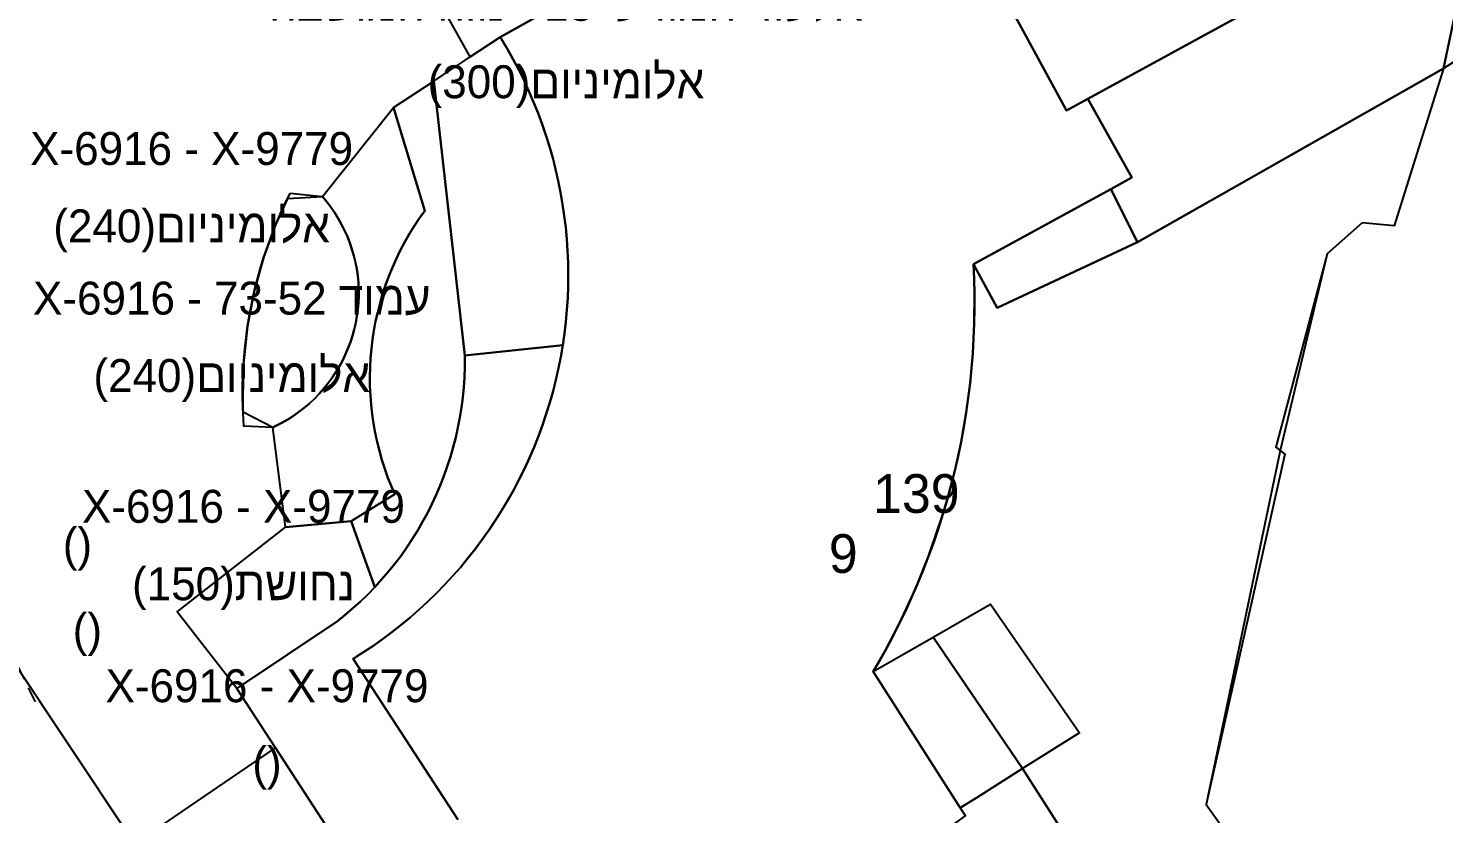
# Model space of a CAD drawing. Header units: metres. Extents: x 220080 to 220677, y 629869 to 630193.
# Drawn here: x 220306.62 to 220343.18, y 629995.17 to 630015.46 of the extents above; entities that cross this region are included whole.
import ezdxf
from ezdxf.enums import TextEntityAlignment as Align

# ---------------------------------------------------------------- set-up
doc = ezdxf.new("R2010")
doc.units = ezdxf.units.M
doc.header["$LTSCALE"] = 0.5
doc.header["$MEASUREMENT"] = 0
doc.linetypes.add('DASH15', pattern=[1.5, 1, -0.5])
for name, color, linetype in [('1602', 40, 'Continuous'), ('1603', 40, 'Continuous'), ('2201', 252, 'Continuous'), ('2202', 255, 'Continuous'), ('2203', 7, 'Continuous'), ('2205', 252, 'Continuous'), ('2206', 252, 'Continuous'), ('2408', 252, 'DASH15'), ('6911', 3, 'Continuous'), ('6912', 22, 'Continuous'), ('9100', 7, 'Continuous')]:
    doc.layers.add(name, color=color, linetype=linetype)
doc.layers.get('2206').off()
doc.styles.add('HEBTXT', font='HEBTXT')

# ---------------------------------------------------------------- blocks, each defined once
blk = doc.blocks.new('1603')
at = {"color": 0, "style": 'HEBTXT'}
blk.add_attdef('PARCEL_NUM', text='', height=2, dxfattribs=at).set_placement((0, 1), align=Align.CENTER)
at = {"color": 0, "style": 'HEBTXT', "flags": 1}
blk.add_attdef('LOT_NUM', text='', height=2, dxfattribs=at).set_placement((0, -2.5), align=Align.CENTER)
blk = doc.blocks.new('6912')
at = {"color": 0, "style": 'HEBTXT', "flags": 1}
blk.add_attdef('CODE', (-2.918, 6.399), '', height=1.7, dxfattribs=at)
at = {"color": 0, "style": 'HEBTXT'}
for tag, p in [('PATH', (0.169, 4.708)), ('HTCH', (0.169, 2.708))]:
    blk.add_attdef(tag, text='', height=1.7, dxfattribs=at).set_placement(p, align=Align.MIDDLE_CENTER)
blk = doc.blocks.new('6911')
at = {"color": 0, "style": 'HEBTXT', "flags": 1}
blk.add_attdef('CODE', (-2.918, 6.399), '', height=1.7, dxfattribs=at)
at = {"color": 0, "style": 'HEBTXT'}
for tag, p in [('PATH', (0.169, 4.708)), ('HTCH', (0.169, 2.708))]:
    blk.add_attdef(tag, text='', height=1.7, dxfattribs=at).set_placement(p, align=Align.MIDDLE_CENTER)
blk = doc.blocks.new('2206')
at = {"color": 0}
for p, q in [((0, -7.5), (0, 7.5)), ((-7.5, 0), (7.5, 0))]:
    blk.add_line(p, q, dxfattribs=at)
blk.add_circle((0, 0), 7.5, dxfattribs=at)
at = {"color": 0, "style": 'HEBTXT'}
for tag, p in [('NUM-FLOORS', (-0.933, 2.099)), ('NUM-BUSNS-CUR', (-0.905, -4.023))]:
    blk.add_attdef(tag, text='', height=2, dxfattribs=at).set_placement(p, align=Align.RIGHT)
for tag, p in [('NUM-ENTR', (0.831, 2.099)), ('NUM-APTS-CUR', (0.831, -4.023))]:
    blk.add_attdef(tag, p, '', height=2, dxfattribs=at)
blk.add_attdef('BLDG_TYPE', text='', height=2, dxfattribs=at).set_placement((0, -22.5), align=Align.CENTER)
at = {"layer": '2202', "style": 'HEBTXT'}
blk.add_attdef('BLDG_CH', text='', height=2, dxfattribs=at).set_placement((0, -25), align=Align.CENTER)
at = {"layer": '2203', "style": 'HEBTXT'}
for tag, p in [('BLDG_NUM', (0, -17.5)), ('BLDG_LETTER', (0, -20))]:
    blk.add_attdef(tag, text='', height=2, dxfattribs=at).set_placement(p, align=Align.CENTER)
at = {"layer": '9100', "style": 'HEBTXT'}
for tag, p in [('CITY_CODE', (0, -12.5)), ('STREET_CODE', (0, -15)), ('STRT_TYPE', (0, -27.5)), ('STREET_CODE_2', (0, -30)), ('BLDG_NUM_2', (0, -32.5)), ('BLDG_LETTER_2', (0, -35))]:
    blk.add_attdef(tag, text='', height=2, dxfattribs=at).set_placement(p, align=Align.CENTER)

msp = doc.modelspace()

# ---------------------------------------------------------------- linework, layer by layer
at = {"layer": '1602'}
for points in [[(220306.175, 629999.201), (220329.012, 629964.876)], [(220329.012, 629964.876), (220306.175, 629999.201)]]:
    msp.add_lwpolyline(points, dxfattribs=at)
at = {"layer": '2201', "linetype": 'Continuous'}
for points in [[(220331.108, 630028.986), (220341.118, 630034.545), (220345.692, 630036.536), (220349.112, 630035.946), (220345.814, 630016.094), (220343.169, 630014.42)], [(220343.169, 630014.42), (220341.898, 630010.354), (220341.07, 630010.43), (220340.166, 630009.63), (220338.957, 630004.551), (220337.038, 629995.412), (220339.079, 629992.558), (220338.629, 629988.619), (220335.998, 629971.769), (220335.602, 629968.592), (220337.902, 629965.669), (220337.818, 629964.114), (220333.664, 629961.495), (220331.108, 629963.275)]]:
    msp.add_lwpolyline(points, dxfattribs=at)
at = {"layer": '2201'}
msp.add_lwpolyline([(220309.862, 629994.733), (220313.005, 629996.872), (220312.011, 629998.404), (220310.465, 630000.391), (220313.263, 630002.578), (220312.935, 630005.152), (220312.173, 630005.543), (220312.182, 630006.719), (220312.29, 630007.769), (220312.462, 630008.657), (220312.704, 630009.529), (220313.014, 630010.379), (220313.322, 630011.067), (220314.222, 630011.112), (220316.052, 630013.412), (220317.097, 630014.096), (220318.038, 630014.718), (220316.569, 630017.347), (220321.582, 630020.07), (220320.194, 630023.02), (220322.038, 630023.947), (220331.108, 630028.986)], dxfattribs=at)
at = {"layer": '2205', "linetype": 'Continuous'}
for points in [[(220343.169, 630014.42), (220343.952, 630018.146), (220342.785, 630020.409), (220344.715, 630021.543), (220345.892, 630026.109), (220342.764, 630032.124), (220342.446, 630031.943), (220341.118, 630034.545), (220345.692, 630036.536), (220349.112, 630035.946), (220345.814, 630016.094)], [(220343.169, 630014.42), (220343.952, 630018.146), (220342.785, 630020.409), (220344.715, 630021.543), (220345.892, 630026.109), (220342.764, 630032.124), (220342.446, 630031.943), (220341.118, 630034.545), (220345.692, 630036.536), (220349.112, 630035.946), (220345.814, 630016.094)], [(220344.715, 630021.543), (220342.785, 630020.409), (220343.952, 630018.146), (220343.169, 630014.42), (220337.973, 630011.468), (220335.271, 630009.934), (220334.58, 630011.303), (220335.126, 630011.601), (220333.982, 630013.634), (220338.214, 630015.941), (220334.324, 630023.076), (220333.284, 630022.509), (220332.955, 630023.113), (220341.239, 630027.778)], [(220344.715, 630021.543), (220342.785, 630020.409), (220343.952, 630018.146), (220343.169, 630014.42), (220337.973, 630011.468), (220335.271, 630009.934), (220334.58, 630011.303), (220335.126, 630011.601), (220333.982, 630013.634), (220338.214, 630015.941), (220334.324, 630023.076), (220333.284, 630022.509), (220332.955, 630023.113), (220341.239, 630027.778)], [(220331.03, 630009.367), (220334.58, 630011.303), (220335.271, 630009.934), (220331.648, 630008.235)], [(220331.03, 630009.367), (220334.58, 630011.303), (220335.271, 630009.934), (220331.648, 630008.235)]]:
    msp.add_lwpolyline(points, close=True, dxfattribs=at)
for points in [[(220334.324, 630023.076), (220338.214, 630015.941), (220333.982, 630013.634), (220333.439, 630013.338), (220331.108, 630017.612)], [(220334.324, 630023.076), (220338.214, 630015.941), (220333.982, 630013.634), (220333.439, 630013.338), (220331.108, 630017.612)], [(220331.108, 630017.612), (220333.439, 630013.338), (220333.982, 630013.634)], [(220331.108, 630017.612), (220333.439, 630013.338), (220333.982, 630013.634)], [(220343.169, 630014.42), (220341.898, 630010.354), (220341.07, 630010.43), (220340.166, 630009.63), (220338.84, 630004.64), (220339.074, 630004.461), (220337.038, 629995.412), (220339.079, 629992.558), (220338.513, 629988.686), (220338.745, 629988.553), (220335.998, 629971.769), (220335.602, 629968.592), (220333.96, 629970.986), (220331.386, 629975.283), (220333.99, 629977.086), (220335.217, 629982.252), (220333.946, 629983.987), (220335.963, 629985.39), (220336.819, 629989.254), (220332.295, 629996.345), (220331.108, 629995.587)], [(220331.108, 630009.224), (220331.648, 630008.235), (220335.271, 630009.934), (220343.169, 630014.42)], [(220343.169, 630014.42), (220341.898, 630010.354), (220341.07, 630010.43), (220340.166, 630009.63), (220338.84, 630004.64), (220339.074, 630004.461), (220337.038, 629995.412), (220339.079, 629992.558), (220338.513, 629988.686), (220338.745, 629988.553), (220335.998, 629971.769), (220335.602, 629968.592), (220333.96, 629970.986), (220331.386, 629975.283), (220333.99, 629977.086), (220335.217, 629982.252), (220333.946, 629983.987), (220335.963, 629985.39), (220336.819, 629989.254), (220332.295, 629996.345), (220331.108, 629995.587)], [(220331.108, 630009.224), (220331.648, 630008.235), (220335.271, 630009.934), (220343.169, 630014.42)], [(220333.982, 630013.634), (220335.126, 630011.601), (220334.58, 630011.303), (220331.108, 630009.41)], [(220333.982, 630013.634), (220335.126, 630011.601), (220334.58, 630011.303), (220331.108, 630009.41)], [(220331.108, 630000.378), (220331.475, 630000.588), (220333.774, 629997.261), (220332.295, 629996.345), (220331.108, 629998.091)], [(220331.108, 630000.378), (220331.475, 630000.588), (220333.774, 629997.261), (220332.295, 629996.345), (220331.108, 629998.091)], [(220331.108, 629998.091), (220332.295, 629996.345), (220331.108, 629995.587)], [(220331.108, 629998.091), (220332.295, 629996.345), (220331.108, 629995.587)], [(220331.108, 629995.587), (220332.295, 629996.345), (220333.56, 629994.363)], [(220331.108, 629995.587), (220332.295, 629996.345), (220333.56, 629994.363)]]:
    msp.add_lwpolyline(points, dxfattribs=at)
at = {"layer": '2205'}
for points in [[(220322.866, 630017.501), (220318.811, 630015.228), (220318.038, 630014.718), (220316.569, 630017.347), (220321.582, 630020.07)], [(220322.866, 630017.501), (220318.811, 630015.228), (220318.038, 630014.718), (220316.569, 630017.347), (220321.582, 630020.07)], [(220320.426, 630007.276), (220317.898, 630007.004), (220317.097, 630014.096), (220318.038, 630014.718), (220318.811, 630015.228), (220318.841, 630015.18), (220318.997, 630014.918), (220319.147, 630014.653), (220319.289, 630014.383), (220319.425, 630014.11), (220319.553, 630013.833), (220319.674, 630013.554), (220319.787, 630013.271), (220319.894, 630012.985), (220319.992, 630012.696), (220320.083, 630012.405), (220320.166, 630012.112), (220320.242, 630011.817), (220320.31, 630011.519), (220320.37, 630011.22), (220320.422, 630010.92), (220320.466, 630010.618), (220320.502, 630010.316), (220320.531, 630010.012), (220320.551, 630009.708), (220320.564, 630009.403), (220320.568, 630009.099), (220320.564, 630008.794), (220320.553, 630008.489), (220320.533, 630008.185), (220320.505, 630007.881), (220320.47, 630007.578)], [(220320.426, 630007.276), (220317.898, 630007.004), (220317.097, 630014.096), (220318.038, 630014.718), (220318.811, 630015.228), (220318.841, 630015.18), (220318.997, 630014.918), (220319.147, 630014.653), (220319.289, 630014.383), (220319.425, 630014.11), (220319.553, 630013.833), (220319.674, 630013.554), (220319.787, 630013.271), (220319.894, 630012.985), (220319.992, 630012.696), (220320.083, 630012.405), (220320.166, 630012.112), (220320.242, 630011.817), (220320.31, 630011.519), (220320.37, 630011.22), (220320.422, 630010.92), (220320.466, 630010.618), (220320.502, 630010.316), (220320.531, 630010.012), (220320.551, 630009.708), (220320.564, 630009.403), (220320.568, 630009.099), (220320.564, 630008.794), (220320.553, 630008.489), (220320.533, 630008.185), (220320.505, 630007.881), (220320.47, 630007.578)], [(220316.861, 630010.744), (220316.052, 630013.412), (220317.097, 630014.096), (220317.898, 630007.004), (220317.898, 630006.966), (220317.896, 630006.704), (220317.887, 630006.443), (220317.869, 630006.182), (220317.844, 630005.922), (220317.81, 630005.663), (220317.769, 630005.404), (220317.719, 630005.148), (220317.662, 630004.893), (220317.597, 630004.639), (220317.525, 630004.388), (220317.444, 630004.139), (220317.356, 630003.893), (220317.261, 630003.649), (220317.158, 630003.409), (220317.048, 630003.172), (220316.931, 630002.938), (220316.807, 630002.708), (220316.675, 630002.482), (220316.537, 630002.26), (220316.392, 630002.042), (220316.241, 630001.829), (220316.083, 630001.621), (220315.918, 630001.417), (220315.748, 630001.219), (220315.571, 630001.026), (220314.958, 630002.73), (220316.087, 630003.424), (220315.999, 630003.626), (220315.911, 630003.851), (220315.829, 630004.079), (220315.756, 630004.309), (220315.69, 630004.542), (220315.631, 630004.776), (220315.581, 630005.013), (220315.538, 630005.251), (220315.503, 630005.49), (220315.476, 630005.73), (220315.458, 630005.971), (220315.447, 630006.213), (220315.444, 630006.454), (220315.449, 630006.696), (220315.462, 630006.938), (220315.483, 630007.178), (220315.512, 630007.418), (220315.549, 630007.657), (220315.594, 630007.895), (220315.647, 630008.131), (220315.707, 630008.365), (220315.775, 630008.597), (220315.851, 630008.826), (220315.934, 630009.053), (220316.025, 630009.277), (220316.123, 630009.498), (220316.229, 630009.716), (220316.341, 630009.929), (220316.461, 630010.139), (220316.588, 630010.345), (220316.721, 630010.547)], [(220316.861, 630010.744), (220316.052, 630013.412), (220317.097, 630014.096), (220317.898, 630007.004), (220317.898, 630006.966), (220317.896, 630006.704), (220317.887, 630006.443), (220317.869, 630006.182), (220317.844, 630005.922), (220317.81, 630005.663), (220317.769, 630005.404), (220317.719, 630005.148), (220317.662, 630004.893), (220317.597, 630004.639), (220317.525, 630004.388), (220317.444, 630004.139), (220317.356, 630003.893), (220317.261, 630003.649), (220317.158, 630003.409), (220317.048, 630003.172), (220316.931, 630002.938), (220316.807, 630002.708), (220316.675, 630002.482), (220316.537, 630002.26), (220316.392, 630002.042), (220316.241, 630001.829), (220316.083, 630001.621), (220315.918, 630001.417), (220315.748, 630001.219), (220315.571, 630001.026), (220314.958, 630002.73), (220316.087, 630003.424), (220315.999, 630003.626), (220315.911, 630003.851), (220315.829, 630004.079), (220315.756, 630004.309), (220315.69, 630004.542), (220315.631, 630004.776), (220315.581, 630005.013), (220315.538, 630005.251), (220315.503, 630005.49), (220315.476, 630005.73), (220315.458, 630005.971), (220315.447, 630006.213), (220315.444, 630006.454), (220315.449, 630006.696), (220315.462, 630006.938), (220315.483, 630007.178), (220315.512, 630007.418), (220315.549, 630007.657), (220315.594, 630007.895), (220315.647, 630008.131), (220315.707, 630008.365), (220315.775, 630008.597), (220315.851, 630008.826), (220315.934, 630009.053), (220316.025, 630009.277), (220316.123, 630009.498), (220316.229, 630009.716), (220316.341, 630009.929), (220316.461, 630010.139), (220316.588, 630010.345), (220316.721, 630010.547)], [(220314.222, 630011.112), (220316.052, 630013.412), (220316.861, 630010.744), (220316.721, 630010.547), (220316.588, 630010.345), (220316.461, 630010.139), (220316.341, 630009.929), (220316.229, 630009.716), (220316.123, 630009.498), (220316.025, 630009.277), (220315.934, 630009.053), (220315.851, 630008.826), (220315.775, 630008.597), (220315.707, 630008.365), (220315.647, 630008.131), (220315.594, 630007.895), (220315.549, 630007.657), (220315.512, 630007.418), (220315.483, 630007.178), (220315.462, 630006.938), (220315.449, 630006.696), (220315.444, 630006.454), (220315.447, 630006.213), (220315.458, 630005.971), (220315.476, 630005.73), (220315.503, 630005.49), (220315.538, 630005.251), (220315.581, 630005.013), (220315.631, 630004.776), (220315.69, 630004.542), (220315.756, 630004.309), (220315.829, 630004.079), (220315.911, 630003.851), (220315.999, 630003.626), (220316.087, 630003.424), (220314.958, 630002.73), (220313.263, 630002.578), (220312.935, 630005.152), (220313.017, 630005.19), (220313.172, 630005.27), (220313.323, 630005.357), (220313.47, 630005.451), (220313.613, 630005.551), (220313.751, 630005.658), (220313.884, 630005.771), (220314.011, 630005.89), (220314.133, 630006.015), (220314.249, 630006.146), (220314.359, 630006.281), (220314.463, 630006.421), (220314.56, 630006.566), (220314.651, 630006.716), (220314.734, 630006.869), (220314.81, 630007.026), (220314.879, 630007.186), (220314.941, 630007.349), (220314.995, 630007.515), (220315.042, 630007.683), (220315.081, 630007.854), (220315.111, 630008.025), (220315.134, 630008.198), (220315.149, 630008.372), (220315.156, 630008.546), (220315.156, 630008.721), (220315.147, 630008.895), (220315.13, 630009.069), (220315.105, 630009.242), (220315.072, 630009.413), (220315.031, 630009.583), (220314.983, 630009.751), (220314.927, 630009.916), (220314.864, 630010.079), (220314.793, 630010.238), (220314.715, 630010.394), (220314.63, 630010.546), (220314.538, 630010.695), (220314.439, 630010.839), (220314.334, 630010.978)], [(220314.222, 630011.112), (220316.052, 630013.412), (220316.861, 630010.744), (220316.721, 630010.547), (220316.588, 630010.345), (220316.461, 630010.139), (220316.341, 630009.929), (220316.229, 630009.716), (220316.123, 630009.498), (220316.025, 630009.277), (220315.934, 630009.053), (220315.851, 630008.826), (220315.775, 630008.597), (220315.707, 630008.365), (220315.647, 630008.131), (220315.594, 630007.895), (220315.549, 630007.657), (220315.512, 630007.418), (220315.483, 630007.178), (220315.462, 630006.938), (220315.449, 630006.696), (220315.444, 630006.454), (220315.447, 630006.213), (220315.458, 630005.971), (220315.476, 630005.73), (220315.503, 630005.49), (220315.538, 630005.251), (220315.581, 630005.013), (220315.631, 630004.776), (220315.69, 630004.542), (220315.756, 630004.309), (220315.829, 630004.079), (220315.911, 630003.851), (220315.999, 630003.626), (220316.087, 630003.424), (220314.958, 630002.73), (220313.263, 630002.578), (220312.935, 630005.152), (220313.017, 630005.19), (220313.172, 630005.27), (220313.323, 630005.357), (220313.47, 630005.451), (220313.613, 630005.551), (220313.751, 630005.658), (220313.884, 630005.771), (220314.011, 630005.89), (220314.133, 630006.015), (220314.249, 630006.146), (220314.359, 630006.281), (220314.463, 630006.421), (220314.56, 630006.566), (220314.651, 630006.716), (220314.734, 630006.869), (220314.81, 630007.026), (220314.879, 630007.186), (220314.941, 630007.349), (220314.995, 630007.515), (220315.042, 630007.683), (220315.081, 630007.854), (220315.111, 630008.025), (220315.134, 630008.198), (220315.149, 630008.372), (220315.156, 630008.546), (220315.156, 630008.721), (220315.147, 630008.895), (220315.13, 630009.069), (220315.105, 630009.242), (220315.072, 630009.413), (220315.031, 630009.583), (220314.983, 630009.751), (220314.927, 630009.916), (220314.864, 630010.079), (220314.793, 630010.238), (220314.715, 630010.394), (220314.63, 630010.546), (220314.538, 630010.695), (220314.439, 630010.839), (220314.334, 630010.978)], [(220313.389, 630011.202), (220314.222, 630011.112), (220314.334, 630010.978), (220314.439, 630010.839), (220314.538, 630010.695), (220314.63, 630010.546), (220314.715, 630010.394), (220314.793, 630010.238), (220314.864, 630010.079), (220314.927, 630009.916), (220314.983, 630009.751), (220315.031, 630009.583), (220315.072, 630009.413), (220315.105, 630009.242), (220315.13, 630009.069), (220315.147, 630008.895), (220315.156, 630008.721), (220315.156, 630008.546), (220315.149, 630008.372), (220315.134, 630008.198), (220315.111, 630008.025), (220315.081, 630007.854), (220315.042, 630007.683), (220314.995, 630007.515), (220314.941, 630007.349), (220314.879, 630007.186), (220314.81, 630007.026), (220314.734, 630006.869), (220314.651, 630006.716), (220314.56, 630006.566), (220314.463, 630006.421), (220314.359, 630006.281), (220314.249, 630006.146), (220314.133, 630006.015), (220314.011, 630005.89), (220313.884, 630005.771), (220313.751, 630005.658), (220313.613, 630005.551), (220313.47, 630005.451), (220313.323, 630005.357), (220313.172, 630005.27), (220313.017, 630005.19), (220312.935, 630005.152), (220312.191, 630005.179), (220312.178, 630005.363), (220312.164, 630005.664), (220312.158, 630005.966), (220312.159, 630006.268), (220312.169, 630006.569), (220312.187, 630006.87), (220312.212, 630007.171), (220312.246, 630007.471), (220312.287, 630007.769), (220312.337, 630008.067), (220312.394, 630008.363), (220312.459, 630008.658), (220312.532, 630008.951), (220312.613, 630009.241), (220312.701, 630009.53), (220312.797, 630009.816), (220312.901, 630010.099), (220313.012, 630010.38), (220313.13, 630010.657), (220313.256, 630010.931)], [(220313.389, 630011.202), (220314.222, 630011.112), (220314.334, 630010.978), (220314.439, 630010.839), (220314.538, 630010.695), (220314.63, 630010.546), (220314.715, 630010.394), (220314.793, 630010.238), (220314.864, 630010.079), (220314.927, 630009.916), (220314.983, 630009.751), (220315.031, 630009.583), (220315.072, 630009.413), (220315.105, 630009.242), (220315.13, 630009.069), (220315.147, 630008.895), (220315.156, 630008.721), (220315.156, 630008.546), (220315.149, 630008.372), (220315.134, 630008.198), (220315.111, 630008.025), (220315.081, 630007.854), (220315.042, 630007.683), (220314.995, 630007.515), (220314.941, 630007.349), (220314.879, 630007.186), (220314.81, 630007.026), (220314.734, 630006.869), (220314.651, 630006.716), (220314.56, 630006.566), (220314.463, 630006.421), (220314.359, 630006.281), (220314.249, 630006.146), (220314.133, 630006.015), (220314.011, 630005.89), (220313.884, 630005.771), (220313.751, 630005.658), (220313.613, 630005.551), (220313.47, 630005.451), (220313.323, 630005.357), (220313.172, 630005.27), (220313.017, 630005.19), (220312.935, 630005.152), (220312.191, 630005.179), (220312.178, 630005.363), (220312.164, 630005.664), (220312.158, 630005.966), (220312.159, 630006.268), (220312.169, 630006.569), (220312.187, 630006.87), (220312.212, 630007.171), (220312.246, 630007.471), (220312.287, 630007.769), (220312.337, 630008.067), (220312.394, 630008.363), (220312.459, 630008.658), (220312.532, 630008.951), (220312.613, 630009.241), (220312.701, 630009.53), (220312.797, 630009.816), (220312.901, 630010.099), (220313.012, 630010.38), (220313.13, 630010.657), (220313.256, 630010.931)], [(220313.263, 630002.578), (220314.958, 630002.73), (220315.571, 630001.026), (220315.389, 630000.838), (220315.201, 630000.656), (220315.008, 630000.48), (220314.809, 630000.31), (220314.606, 630000.146), (220312.011, 629998.404), (220310.465, 630000.391)], [(220313.263, 630002.578), (220314.958, 630002.73), (220315.571, 630001.026), (220315.389, 630000.838), (220315.201, 630000.656), (220315.008, 630000.48), (220314.809, 630000.31), (220314.606, 630000.146), (220312.011, 629998.404), (220310.465, 630000.391)], [(220315.25, 629993.416), (220312.803, 629991.707), (220313.998, 629989.938), (220313.378, 629989.556), (220309.862, 629994.733), (220313.005, 629996.872)]]:
    msp.add_lwpolyline(points, close=True, dxfattribs=at)
for points in [[(220317.712, 629995.024), (220315.009, 629999.17), (220315.267, 629999.333), (220315.52, 629999.502), (220315.77, 629999.678), (220316.014, 629999.86), (220316.253, 630000.048), (220316.488, 630000.243), (220316.717, 630000.444), (220316.941, 630000.651), (220317.16, 630000.864), (220317.373, 630001.082), (220317.58, 630001.306), (220317.781, 630001.535), (220317.976, 630001.769), (220318.165, 630002.008), (220318.347, 630002.253), (220318.523, 630002.502), (220318.693, 630002.755), (220318.855, 630003.013), (220319.011, 630003.275), (220319.16, 630003.541), (220319.302, 630003.811), (220319.437, 630004.084), (220319.565, 630004.361), (220319.685, 630004.641), (220319.798, 630004.924), (220319.903, 630005.211), (220320.001, 630005.499), (220320.091, 630005.791), (220320.174, 630006.084), (220320.249, 630006.379), (220320.316, 630006.677), (220320.375, 630006.976), (220320.426, 630007.276), (220320.47, 630007.578), (220320.505, 630007.881), (220320.533, 630008.185), (220320.553, 630008.489), (220320.564, 630008.794), (220320.568, 630009.099), (220320.564, 630009.403), (220320.551, 630009.708), (220320.531, 630010.012), (220320.502, 630010.316), (220320.466, 630010.618), (220320.422, 630010.92), (220320.37, 630011.22), (220320.31, 630011.519), (220320.242, 630011.817), (220320.166, 630012.112), (220320.083, 630012.405), (220319.992, 630012.696), (220319.894, 630012.985), (220319.787, 630013.271), (220319.674, 630013.554), (220319.553, 630013.833), (220319.425, 630014.11), (220319.289, 630014.383), (220319.147, 630014.653), (220318.997, 630014.918), (220318.841, 630015.18), (220318.811, 630015.228), (220322.866, 630017.501)], [(220317.712, 629995.024), (220315.009, 629999.17), (220315.267, 629999.333), (220315.52, 629999.502), (220315.77, 629999.678), (220316.014, 629999.86), (220316.253, 630000.048), (220316.488, 630000.243), (220316.717, 630000.444), (220316.941, 630000.651), (220317.16, 630000.864), (220317.373, 630001.082), (220317.58, 630001.306), (220317.781, 630001.535), (220317.976, 630001.769), (220318.165, 630002.008), (220318.347, 630002.253), (220318.523, 630002.502), (220318.693, 630002.755), (220318.855, 630003.013), (220319.011, 630003.275), (220319.16, 630003.541), (220319.302, 630003.811), (220319.437, 630004.084), (220319.565, 630004.361), (220319.685, 630004.641), (220319.798, 630004.924), (220319.903, 630005.211), (220320.001, 630005.499), (220320.091, 630005.791), (220320.174, 630006.084), (220320.249, 630006.379), (220320.316, 630006.677), (220320.375, 630006.976), (220320.426, 630007.276), (220320.47, 630007.578), (220320.505, 630007.881), (220320.533, 630008.185), (220320.553, 630008.489), (220320.564, 630008.794), (220320.568, 630009.099), (220320.564, 630009.403), (220320.551, 630009.708), (220320.531, 630010.012), (220320.502, 630010.316), (220320.466, 630010.618), (220320.422, 630010.92), (220320.37, 630011.22), (220320.31, 630011.519), (220320.242, 630011.817), (220320.166, 630012.112), (220320.083, 630012.405), (220319.992, 630012.696), (220319.894, 630012.985), (220319.787, 630013.271), (220319.674, 630013.554), (220319.553, 630013.833), (220319.425, 630014.11), (220319.289, 630014.383), (220319.147, 630014.653), (220318.997, 630014.918), (220318.841, 630015.18), (220318.811, 630015.228), (220322.866, 630017.501)], [(220331.108, 630009.41), (220331.03, 630009.367), (220331.047, 630008.984), (220331.056, 630008.6), (220331.058, 630008.215), (220331.051, 630007.831), (220331.036, 630007.447), (220331.014, 630007.063), (220330.983, 630006.68), (220330.945, 630006.297), (220330.898, 630005.916), (220330.844, 630005.535), (220330.782, 630005.156), (220330.712, 630004.778), (220330.634, 630004.401), (220330.548, 630004.026), (220330.455, 630003.653), (220330.354, 630003.282), (220330.245, 630002.913), (220330.129, 630002.547), (220330.005, 630002.183), (220329.873, 630001.821), (220329.734, 630001.463), (220329.588, 630001.107), (220329.435, 630000.754), (220329.274, 630000.405), (220329.106, 630000.059), (220328.931, 629999.717), (220328.749, 629999.378), (220328.559, 629999.043), (220328.445, 629998.848), (220330.693, 629995.323), (220330.823, 629995.12)], [(220331.108, 630009.41), (220331.03, 630009.367), (220331.047, 630008.984), (220331.056, 630008.6), (220331.058, 630008.215), (220331.051, 630007.831), (220331.036, 630007.447), (220331.014, 630007.063), (220330.983, 630006.68), (220330.945, 630006.297), (220330.898, 630005.916), (220330.844, 630005.535), (220330.782, 630005.156), (220330.712, 630004.778), (220330.634, 630004.401), (220330.548, 630004.026), (220330.455, 630003.653), (220330.354, 630003.282), (220330.245, 630002.913), (220330.129, 630002.547), (220330.005, 630002.183), (220329.873, 630001.821), (220329.734, 630001.463), (220329.588, 630001.107), (220329.435, 630000.754), (220329.274, 630000.405), (220329.106, 630000.059), (220328.931, 629999.717), (220328.749, 629999.378), (220328.559, 629999.043), (220328.445, 629998.848), (220330.693, 629995.323), (220330.823, 629995.12)], [(220331.108, 629995.587), (220330.693, 629995.323), (220328.445, 629998.848), (220328.749, 629999.378), (220329.106, 630000.059), (220329.435, 630000.754), (220329.588, 630001.107), (220329.873, 630001.821), (220330.062, 630002.376), (220330.245, 630002.913), (220330.354, 630003.282), (220330.548, 630004.026), (220330.712, 630004.778), (220330.844, 630005.535), (220330.945, 630006.297), (220331.014, 630007.063), (220331.051, 630007.831), (220331.056, 630008.6), (220331.047, 630008.984), (220331.03, 630009.367), (220331.108, 630009.224)], [(220331.108, 629995.587), (220330.693, 629995.323), (220328.445, 629998.848), (220328.749, 629999.378), (220329.106, 630000.059), (220329.435, 630000.754), (220329.588, 630001.107), (220329.873, 630001.821), (220330.062, 630002.376), (220330.245, 630002.913), (220330.354, 630003.282), (220330.548, 630004.026), (220330.712, 630004.778), (220330.844, 630005.535), (220330.945, 630006.297), (220331.014, 630007.063), (220331.051, 630007.831), (220331.056, 630008.6), (220331.047, 630008.984), (220331.03, 630009.367), (220331.108, 630009.224)], [(220331.108, 630009.224), (220331.03, 630009.367), (220331.108, 630009.41)], [(220331.108, 630009.224), (220331.03, 630009.367), (220331.108, 630009.41)], [(220315.25, 629993.416), (220313.005, 629996.872), (220312.011, 629998.404), (220314.606, 630000.146), (220314.809, 630000.31), (220315.008, 630000.48), (220315.201, 630000.656), (220315.389, 630000.838), (220315.571, 630001.026), (220315.748, 630001.219), (220315.918, 630001.417), (220316.083, 630001.621), (220316.241, 630001.829), (220316.392, 630002.042), (220316.537, 630002.26), (220316.675, 630002.482), (220316.807, 630002.708), (220316.931, 630002.938), (220317.048, 630003.172), (220317.158, 630003.409), (220317.261, 630003.649), (220317.356, 630003.893), (220317.444, 630004.139), (220317.525, 630004.388), (220317.597, 630004.639), (220317.662, 630004.893), (220317.719, 630005.148), (220317.769, 630005.404), (220317.81, 630005.663), (220317.844, 630005.922), (220317.869, 630006.182), (220317.887, 630006.443), (220317.896, 630006.704), (220317.898, 630006.966), (220317.898, 630007.004), (220320.426, 630007.276), (220320.375, 630006.976), (220320.316, 630006.677), (220320.249, 630006.379), (220320.174, 630006.084), (220320.091, 630005.791), (220320.001, 630005.499), (220319.903, 630005.211), (220319.798, 630004.924), (220319.685, 630004.641), (220319.565, 630004.361), (220319.437, 630004.084), (220319.302, 630003.811), (220319.16, 630003.541), (220319.011, 630003.275), (220318.855, 630003.013), (220318.693, 630002.755), (220318.523, 630002.502), (220318.347, 630002.253), (220318.165, 630002.008), (220317.976, 630001.769), (220317.781, 630001.535), (220317.58, 630001.306), (220317.373, 630001.082), (220317.16, 630000.864), (220316.941, 630000.651), (220316.717, 630000.444), (220316.488, 630000.243), (220316.253, 630000.048), (220316.014, 629999.86), (220315.77, 629999.678), (220315.52, 629999.502), (220315.267, 629999.333), (220315.009, 629999.17), (220317.712, 629995.024)], [(220315.25, 629993.416), (220313.005, 629996.872), (220312.011, 629998.404), (220314.606, 630000.146), (220314.809, 630000.31), (220315.008, 630000.48), (220315.201, 630000.656), (220315.389, 630000.838), (220315.571, 630001.026), (220315.748, 630001.219), (220315.918, 630001.417), (220316.083, 630001.621), (220316.241, 630001.829), (220316.392, 630002.042), (220316.537, 630002.26), (220316.675, 630002.482), (220316.807, 630002.708), (220316.931, 630002.938), (220317.048, 630003.172), (220317.158, 630003.409), (220317.261, 630003.649), (220317.356, 630003.893), (220317.444, 630004.139), (220317.525, 630004.388), (220317.597, 630004.639), (220317.662, 630004.893), (220317.719, 630005.148), (220317.769, 630005.404), (220317.81, 630005.663), (220317.844, 630005.922), (220317.869, 630006.182), (220317.887, 630006.443), (220317.896, 630006.704), (220317.898, 630006.966), (220317.898, 630007.004), (220320.426, 630007.276), (220320.375, 630006.976), (220320.316, 630006.677), (220320.249, 630006.379), (220320.174, 630006.084), (220320.091, 630005.791), (220320.001, 630005.499), (220319.903, 630005.211), (220319.798, 630004.924), (220319.685, 630004.641), (220319.565, 630004.361), (220319.437, 630004.084), (220319.302, 630003.811), (220319.16, 630003.541), (220319.011, 630003.275), (220318.855, 630003.013), (220318.693, 630002.755), (220318.523, 630002.502), (220318.347, 630002.253), (220318.165, 630002.008), (220317.976, 630001.769), (220317.781, 630001.535), (220317.58, 630001.306), (220317.373, 630001.082), (220317.16, 630000.864), (220316.941, 630000.651), (220316.717, 630000.444), (220316.488, 630000.243), (220316.253, 630000.048), (220316.014, 629999.86), (220315.77, 629999.678), (220315.52, 629999.502), (220315.267, 629999.333), (220315.009, 629999.17), (220317.712, 629995.024)], [(220331.108, 629998.091), (220329.99, 629999.736), (220331.108, 630000.378)], [(220331.108, 629998.091), (220329.99, 629999.736), (220331.108, 630000.378)], [(220331.108, 629995.587), (220330.693, 629995.323), (220328.445, 629998.848), (220329.99, 629999.736), (220331.108, 629998.091)], [(220331.108, 629995.587), (220330.693, 629995.323), (220328.445, 629998.848), (220329.99, 629999.736), (220331.108, 629998.091)], [(220331.108, 629990.482), (220328.891, 629993.726), (220330.823, 629995.12), (220330.693, 629995.323), (220331.108, 629995.587)], [(220331.108, 629990.482), (220328.891, 629993.726), (220330.823, 629995.12), (220330.693, 629995.323), (220331.108, 629995.587)]]:
    msp.add_lwpolyline(points, dxfattribs=at)
at = {"layer": '2408'}
msp.add_line((220304.964, 630001.784), (220306.803, 629998.059), dxfattribs=at)

# ---------------------------------------------------------------- block references
at = {"layer": '1603', "xscale": 0.5, "yscale": 0.5, "zscale": 0.5}
msp.add_blockref('1603', (220329.557, 630002.443), dxfattribs=at).add_auto_attribs({'PARCEL_NUM': '139'})
at = {"layer": '1603', "linetype": 'Continuous', "xscale": 0.5, "yscale": 0.5, "zscale": 0.5}
msp.add_blockref('1603', (220329.557, 630002.443), dxfattribs=at).add_auto_attribs({'PARCEL_NUM': '139'})
at = {"layer": '2206'}
ref = msp.add_blockref('2206', (220327.67, 630018.893), dxfattribs=dict(at, xscale=0.5, yscale=0.5, zscale=0.5))
ref.add_attrib('BLDG_NUM', '9', dxfattribs={"layer": '2203', "height": 1, "style": 'HEBTXT'}).set_placement((220327.67, 630001.393), align=Align.CENTER)
at = {"layer": '6911'}
ref = msp.add_blockref('6911', (220310.672, 630007.646), dxfattribs=dict(at, xscale=0.5, yscale=0.5, zscale=0.5))
ref.add_attrib('PATH', 'X-6916 - X-9779', dxfattribs={"layer": '0', "color": 0, "height": 0.85, "style": 'HEBTXT'}).set_placement((220310.841, 630012.354), align=Align.MIDDLE_CENTER)
ref.add_attrib('HTCH', '(240)םוינימולא', dxfattribs={"layer": '0', "color": 0, "height": 0.85, "style": 'HEBTXT'}).set_placement((220310.841, 630010.354), align=Align.MIDDLE_CENTER)
ref = msp.add_blockref('6911', (220311.71, 630003.782), dxfattribs=dict(at, xscale=0.5, yscale=0.5, zscale=0.5))
ref.add_attrib('PATH', 'X-6916 - 73-52 דומע', dxfattribs={"layer": '0', "color": 0, "height": 0.85, "style": 'HEBTXT'}).set_placement((220311.878, 630008.49), align=Align.MIDDLE_CENTER)
ref.add_attrib('HTCH', '(240)םוינימולא', dxfattribs={"layer": '0', "color": 0, "height": 0.85, "style": 'HEBTXT'}).set_placement((220311.878, 630006.49), align=Align.MIDDLE_CENTER)
ref = msp.add_blockref('6911', (220312.011, 629998.404), dxfattribs=dict(at, xscale=0.5, yscale=0.5, zscale=0.5))
ref.add_attrib('PATH', 'X-6916 - X-9779', dxfattribs={"layer": '0', "color": 0, "height": 0.85, "style": 'HEBTXT'}).set_placement((220312.18, 630003.112), align=Align.MIDDLE_CENTER)
ref.add_attrib('HTCH', '(150)תשוחנ', dxfattribs={"layer": '0', "color": 0, "height": 0.85, "style": 'HEBTXT'}).set_placement((220312.18, 630001.112), align=Align.MIDDLE_CENTER)
ref = msp.add_blockref('6911', (220307.724, 629999.426), dxfattribs=dict(at, xscale=0.5, yscale=0.5, zscale=0.5))
ref.add_attrib('HTCH', '()', dxfattribs={"layer": '0', "color": 0, "height": 0.85, "style": 'HEBTXT'}).set_placement((220307.893, 630002.134), align=Align.MIDDLE_CENTER)
ref = msp.add_blockref('6911', (220307.98, 629997.217), dxfattribs=dict(at, xscale=0.5, yscale=0.5, zscale=0.5))
ref.add_attrib('HTCH', '()', dxfattribs={"layer": '0', "color": 0, "height": 0.85, "style": 'HEBTXT'}).set_placement((220308.149, 629999.925), align=Align.MIDDLE_CENTER)
ref = msp.add_blockref('6911', (220312.62, 629993.77), dxfattribs=dict(at, xscale=0.5, yscale=0.5, zscale=0.5))
ref.add_attrib('PATH', 'X-6916 - X-9779', dxfattribs={"layer": '0', "color": 0, "height": 0.85, "style": 'HEBTXT'}).set_placement((220312.788, 629998.478), align=Align.MIDDLE_CENTER)
ref.add_attrib('HTCH', '()', dxfattribs={"layer": '0', "color": 0, "height": 0.85, "style": 'HEBTXT'}).set_placement((220312.788, 629996.478), align=Align.MIDDLE_CENTER)
at = {"layer": '6912'}
ref = msp.add_blockref('6912', (220320.34, 630011.37), dxfattribs=dict(at, xscale=0.5, yscale=0.5, zscale=0.5))
ref.add_attrib('PATH', 'הבשומה הוונ - 13 יעדומה רזעלא', dxfattribs={"layer": '0', "color": 0, "height": 0.85, "style": 'HEBTXT'}).set_placement((220320.508, 630016.078), align=Align.MIDDLE_CENTER)
ref.add_attrib('HTCH', '(300)םוינימולא', dxfattribs={"layer": '0', "color": 0, "height": 0.85, "style": 'HEBTXT'}).set_placement((220320.508, 630014.078), align=Align.MIDDLE_CENTER)

doc.saveas('drawing.dxf')
